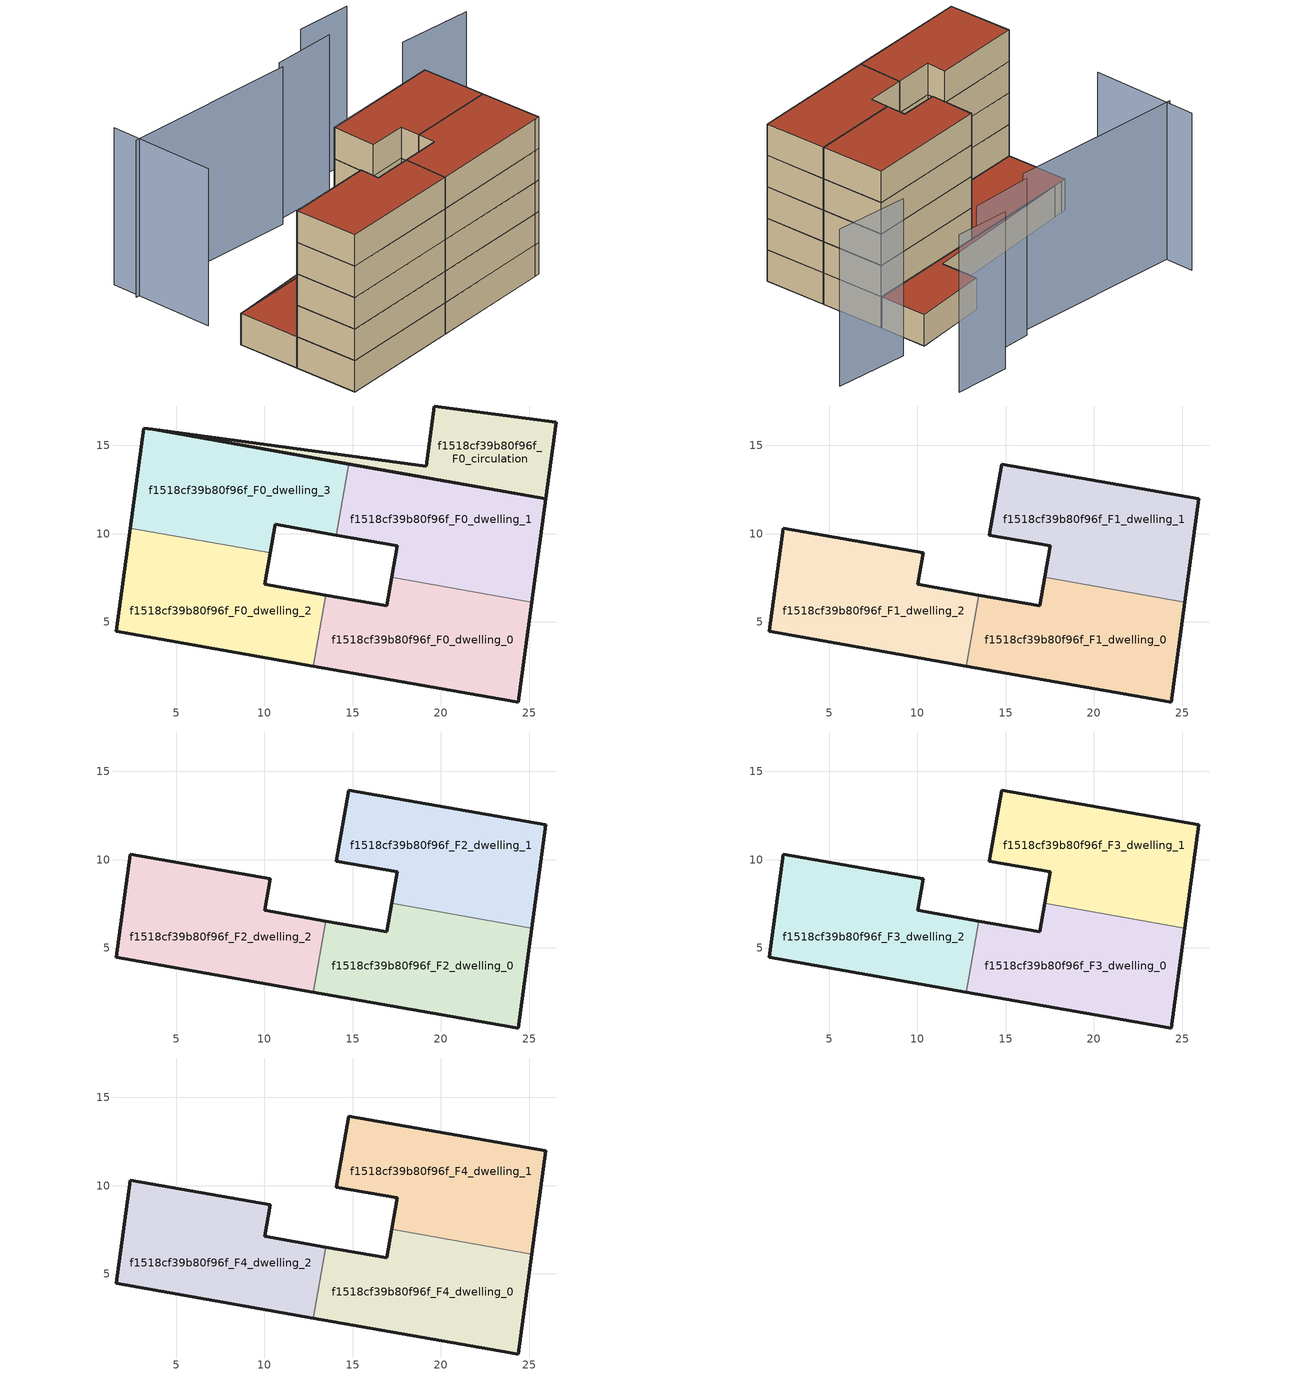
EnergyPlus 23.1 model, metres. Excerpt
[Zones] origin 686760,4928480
f1518cf39b80f96f_F0_dwelling_0
 floor ground (EU_floor_Construction): 24.39,0.47 25.15,6.13 17.21,7.53 16.93,5.91 13.48,6.52 12.77,2.5 23.93,0.53 z0
 wall outside (EU_wall_Construction): 13.48,6.52 16.93,5.91 17.21,7.53 / 25.15,6.13 24.39,0.47 23.93,0.53 12.77,2.5 z0:3
 wall to f1518cf39b80f96f_F0_dwelling_1 (EU_wall_Construction): 17.21,7.53 25.15,6.13 z0:3
 wall to f1518cf39b80f96f_F0_dwelling_2 (EU_wall_Construction): 12.77,2.5 13.48,6.52 z0:3
f1518cf39b80f96f_F0_dwelling_1
 floor ground (EU_floor_Construction): 25.15,6.13 25.94,11.98 14.79,13.95 14.08,9.92 17.53,9.31 17.21,7.53 z0
 wall outside (EU_wall_Construction): 14.79,13.95 25.94,11.98 25.15,6.13 / 17.21,7.53 17.53,9.31 14.08,9.92 z0:3
 wall to f1518cf39b80f96f_F0_dwelling_3 (EU_wall_Construction): 14.08,9.92 14.79,13.95 z0:3
f1518cf39b80f96f_F0_dwelling_2
 floor ground (EU_floor_Construction): 12.77,2.5 13.48,6.52 10.03,7.13 10.34,8.91 2.4,10.31 1.61,4.46 z0
 wall outside (EU_wall_Construction): 10.34,8.91 10.03,7.13 13.48,6.52 / 12.77,2.5 1.61,4.46 2.4,10.31 z0:3
 wall to f1518cf39b80f96f_F0_dwelling_3 (EU_wall_Construction): 2.4,10.31 10.34,8.91 z0:3
f1518cf39b80f96f_F0_dwelling_3
 floor ground (EU_floor_Construction): 14.08,9.92 14.79,13.95 3.67,15.91 3.17,15.98 2.4,10.31 10.34,8.91 10.63,10.53 z0
 wall outside (EU_wall_Construction): 14.08,9.92 10.63,10.53 10.34,8.91 / 2.4,10.31 3.17,15.98 3.67,15.91 14.79,13.95 z0:3
 roof outside (EU_roof_Construction): 14.79,13.95 14.08,9.92 10.63,10.53 10.34,8.91 2.4,10.31 3.17,15.98 3.67,15.91 z3
f1518cf39b80f96f_F0_circulation
 floor ground (EU_floor_Construction): 25.94,11.98 26.53,16.31 19.63,17.24 19.17,13.82 3.67,15.91 z0
 wall outside (EU_wall_Construction): 19.17,13.82 19.63,17.24 26.53,16.31 25.94,11.98 3.67,15.91 19.17,13.82 z0:3
 roof outside (EU_roof_Construction): 26.53,16.31 25.94,11.98 3.67,15.91 19.17,13.82 19.63,17.24 z3
f1518cf39b80f96f_F1_dwelling_0
 floor to f1518cf39b80f96f_F0_dwelling_0 (EU_floor_Construction): 24.39,0.47 25.15,6.13 17.21,7.53 16.93,5.91 13.48,6.52 12.77,2.5 23.93,0.53 z3
 wall outside (EU_wall_Construction): 13.48,6.52 16.93,5.91 17.21,7.53 / 25.15,6.13 24.39,0.47 23.93,0.53 12.77,2.5 z3:6
 wall to f1518cf39b80f96f_F1_dwelling_1 (EU_wall_Construction): 17.21,7.53 25.15,6.13 z3:6
 wall to f1518cf39b80f96f_F1_dwelling_2 (EU_wall_Construction): 12.77,2.5 13.48,6.52 z3:6
f1518cf39b80f96f_F1_dwelling_1
 floor to f1518cf39b80f96f_F0_dwelling_1 (EU_floor_Construction): 25.15,6.13 25.94,11.98 14.79,13.95 14.08,9.92 17.53,9.31 17.21,7.53 z3
 wall outside (EU_wall_Construction): 17.21,7.53 17.53,9.31 14.08,9.92 14.79,13.95 25.94,11.98 25.15,6.13 z3:6
f1518cf39b80f96f_F1_dwelling_2
 floor to f1518cf39b80f96f_F0_dwelling_2 (EU_floor_Construction): 12.77,2.5 13.48,6.52 10.03,7.13 10.34,8.91 2.4,10.31 1.61,4.46 z3
 wall outside (EU_wall_Construction): 12.77,2.5 1.61,4.46 2.4,10.31 10.34,8.91 10.03,7.13 13.48,6.52 z3:6
f1518cf39b80f96f_F2_dwelling_0
 floor to f1518cf39b80f96f_F1_dwelling_0 (EU_floor_Construction): 24.39,0.47 25.15,6.13 17.21,7.53 16.93,5.91 13.48,6.52 12.77,2.5 23.93,0.53 z6
 wall outside (EU_wall_Construction): 13.48,6.52 16.93,5.91 17.21,7.53 / 25.15,6.13 24.39,0.47 23.93,0.53 12.77,2.5 z6:9
 wall to f1518cf39b80f96f_F2_dwelling_1 (EU_wall_Construction): 17.21,7.53 25.15,6.13 z6:9
 wall to f1518cf39b80f96f_F2_dwelling_2 (EU_wall_Construction): 12.77,2.5 13.48,6.52 z6:9
f1518cf39b80f96f_F2_dwelling_1
 floor to f1518cf39b80f96f_F1_dwelling_1 (EU_floor_Construction): 25.15,6.13 25.94,11.98 14.79,13.95 14.08,9.92 17.53,9.31 17.21,7.53 z6
 wall outside (EU_wall_Construction): 17.21,7.53 17.53,9.31 14.08,9.92 14.79,13.95 25.94,11.98 25.15,6.13 z6:9
f1518cf39b80f96f_F2_dwelling_2
 floor to f1518cf39b80f96f_F1_dwelling_2 (EU_floor_Construction): 12.77,2.5 13.48,6.52 10.03,7.13 10.34,8.91 2.4,10.31 1.61,4.46 z6
 wall outside (EU_wall_Construction): 12.77,2.5 1.61,4.46 2.4,10.31 10.34,8.91 10.03,7.13 13.48,6.52 z6:9
f1518cf39b80f96f_F3_dwelling_0
 floor to f1518cf39b80f96f_F2_dwelling_0 (EU_floor_Construction): 24.39,0.47 25.15,6.13 17.21,7.53 16.93,5.91 13.48,6.52 12.77,2.5 23.93,0.53 z9
 wall outside (EU_wall_Construction): 13.48,6.52 16.93,5.91 17.21,7.53 / 25.15,6.13 24.39,0.47 23.93,0.53 12.77,2.5 z9:12
 wall to f1518cf39b80f96f_F3_dwelling_1 (EU_wall_Construction): 17.21,7.53 25.15,6.13 z9:12
 wall to f1518cf39b80f96f_F3_dwelling_2 (EU_wall_Construction): 12.77,2.5 13.48,6.52 z9:12
f1518cf39b80f96f_F3_dwelling_1
 floor to f1518cf39b80f96f_F2_dwelling_1 (EU_floor_Construction): 25.15,6.13 25.94,11.98 14.79,13.95 14.08,9.92 17.53,9.31 17.21,7.53 z9
 wall outside (EU_wall_Construction): 17.21,7.53 17.53,9.31 14.08,9.92 14.79,13.95 25.94,11.98 25.15,6.13 z9:12
f1518cf39b80f96f_F3_dwelling_2
 floor to f1518cf39b80f96f_F2_dwelling_2 (EU_floor_Construction): 12.77,2.5 13.48,6.52 10.03,7.13 10.34,8.91 2.4,10.31 1.61,4.46 z9
 wall outside (EU_wall_Construction): 12.77,2.5 1.61,4.46 2.4,10.31 10.34,8.91 10.03,7.13 13.48,6.52 z9:12
f1518cf39b80f96f_F4_dwelling_0
 floor to f1518cf39b80f96f_F3_dwelling_0 (EU_floor_Construction): 24.39,0.47 25.15,6.13 17.21,7.53 16.93,5.91 13.48,6.52 12.77,2.5 23.93,0.53 z12
 wall outside (EU_wall_Construction): 13.48,6.52 16.93,5.91 17.21,7.53 / 25.15,6.13 24.39,0.47 23.93,0.53 12.77,2.5 z12:15
 wall to f1518cf39b80f96f_F4_dwelling_1 (EU_wall_Construction): 17.21,7.53 25.15,6.13 z12:15
 wall to f1518cf39b80f96f_F4_dwelling_2 (EU_wall_Construction): 12.77,2.5 13.48,6.52 z12:15
 roof outside (EU_roof_Construction): 25.15,6.13 24.39,0.47 23.93,0.53 12.77,2.5 13.48,6.52 16.93,5.91 17.21,7.53 z15
f1518cf39b80f96f_F4_dwelling_1
 floor to f1518cf39b80f96f_F3_dwelling_1 (EU_floor_Construction): 25.15,6.13 25.94,11.98 14.79,13.95 14.08,9.92 17.53,9.31 17.21,7.53 z12
 wall outside (EU_wall_Construction): 17.21,7.53 17.53,9.31 14.08,9.92 14.79,13.95 25.94,11.98 25.15,6.13 z12:15
 roof outside (EU_roof_Construction): 25.94,11.98 25.15,6.13 17.21,7.53 17.53,9.31 14.08,9.92 14.79,13.95 z15
f1518cf39b80f96f_F4_dwelling_2
 floor to f1518cf39b80f96f_F3_dwelling_2 (EU_floor_Construction): 12.77,2.5 13.48,6.52 10.03,7.13 10.34,8.91 2.4,10.31 1.61,4.46 z12
 wall outside (EU_wall_Construction): 12.77,2.5 1.61,4.46 2.4,10.31 10.34,8.91 10.03,7.13 13.48,6.52 z12:15
 roof outside (EU_roof_Construction): 10.34,8.91 10.03,7.13 13.48,6.52 12.77,2.5 1.61,4.46 2.4,10.31 z15
shading: 35.14,13.41 28.61,15.55 / 5.86,29.31 4.35,19.69 / 31.09,22.19 26.24,23.68 / 26.65,21.27 21.01,22.67 / 20.58,22.1 5.14,26.84 z0:15
[Building]
EU S2 Campaign: North Axis=0; Terrain=City; Solar Distribution=FullExterior
[Site:Location]
Bologna: Latitude=44.5; Longitude=11.25; Time Zone=1; Elevation=37
[SizingPeriod:WeatherFileDays]
AnnualSizingPeriod: Begin Month=1; Begin Day of Month=1; End Month=12; End Day of Month=31; Day of Week for Start Day=Monday; Use Weather File Daylight Saving Period=No; Use Weather File Rain and Snow Indicators=No
[MATERIAL]
EU_InternalMass_Material: Roughness=MediumRough; Thickness=0.1; Conductivity=1; Density=1800; Specific Heat=900; Thermal Absorptance=0.9; Solar Absorptance=0.7; Visible Absorptance=0.7
[MATERIAL:NOMASS] Roughness=MediumRough; Thermal Absorptance=0.9; Solar Absorptance=0.7; Visible Absorptance=0.7
Name | Thermal Resistance
EU_wall_NoMass | 0.905828
EU_roof_NoMass | 0.37593
EU_floor_NoMass | 0.67114
[CONSTRUCTION]
EU_wall_Construction: EU_wall_NoMass
EU_roof_Construction: EU_roof_NoMass
EU_floor_Construction: EU_floor_NoMass
EU_InternalMass_Construction: EU_InternalMass_Material
[ZONE] Type=1; Multiplier=1; Ceiling Height=autocalculate; Floor Area=autocalculate; Part of Total Floor Area=Yes
Name | Volume
f1518cf39b80f96f_F0_dwelling_0 | 183.522
f1518cf39b80f96f_F1_dwelling_0; f1518cf39b80f96f_F2_dwelling_0; f1518cf39b80f96f_F3_dwelling_0; f1518cf39b80f96f_F4_dwelling_0 | 183.524
f1518cf39b80f96f_F0_dwelling_1; f1518cf39b80f96f_F1_dwelling_1; f1518cf39b80f96f_F2_dwelling_1; f1518cf39b80f96f_F3_dwelling_1; f1518cf39b80f96f_F4_dwelling_1 | 183.521
f1518cf39b80f96f_F0_dwelling_2; f1518cf39b80f96f_F1_dwelling_2; f1518cf39b80f96f_F2_dwelling_2; f1518cf39b80f96f_F3_dwelling_2; f1518cf39b80f96f_F4_dwelling_2 | 183.535
f1518cf39b80f96f_F0_dwelling_3 | 183.519
f1518cf39b80f96f_F0_circulation | 102.998
[INTERNALMASS] Construction=EU_InternalMass_Construction
Name | Zone or ZoneList | Surface Area
f1518cf39b80f96f_F0_dwelling_0_EU_InternalMass | f1518cf39b80f96f_F0_dwelling_0 | 61.1736
f1518cf39b80f96f_F0_dwelling_1_EU_InternalMass | f1518cf39b80f96f_F0_dwelling_1 | 61.1736
f1518cf39b80f96f_F0_dwelling_2_EU_InternalMass | f1518cf39b80f96f_F0_dwelling_2 | 61.1736
f1518cf39b80f96f_F0_dwelling_3_EU_InternalMass | f1518cf39b80f96f_F0_dwelling_3 | 61.1736
f1518cf39b80f96f_F1_dwelling_0_EU_InternalMass | f1518cf39b80f96f_F1_dwelling_0 | 223.076
f1518cf39b80f96f_F1_dwelling_1_EU_InternalMass | f1518cf39b80f96f_F1_dwelling_1 | 88.5578
f1518cf39b80f96f_F1_dwelling_2_EU_InternalMass | f1518cf39b80f96f_F1_dwelling_2 | 12.659
f1518cf39b80f96f_F2_dwelling_0_EU_InternalMass | f1518cf39b80f96f_F2_dwelling_0 | 223.076
f1518cf39b80f96f_F2_dwelling_1_EU_InternalMass | f1518cf39b80f96f_F2_dwelling_1 | 88.5578
f1518cf39b80f96f_F2_dwelling_2_EU_InternalMass | f1518cf39b80f96f_F2_dwelling_2 | 12.659
f1518cf39b80f96f_F3_dwelling_0_EU_InternalMass | f1518cf39b80f96f_F3_dwelling_0 | 223.076
f1518cf39b80f96f_F3_dwelling_1_EU_InternalMass | f1518cf39b80f96f_F3_dwelling_1 | 88.5578
f1518cf39b80f96f_F3_dwelling_2_EU_InternalMass | f1518cf39b80f96f_F3_dwelling_2 | 12.659
f1518cf39b80f96f_F4_dwelling_0_EU_InternalMass | f1518cf39b80f96f_F4_dwelling_0 | 223.076
f1518cf39b80f96f_F4_dwelling_1_EU_InternalMass | f1518cf39b80f96f_F4_dwelling_1 | 88.5578
f1518cf39b80f96f_F4_dwelling_2_EU_InternalMass | f1518cf39b80f96f_F4_dwelling_2 | 12.659
[OTHEREQUIPMENT] Fuel Type=Electricity; Design Level Calculation Method=Watts/Area; Power per Zone Floor Area=1; Fraction Latent=0; Fraction Radiant=0; Fraction Lost=0; Carbon Dioxide Generation Rate=0; EndUse Subcategory=EU_Step8_InternalGains
Name | Zone or ZoneList or Space or SpaceList | Schedule
EU_Step8_InternalGain_f1518cf39b80f96f_F0_dwelling_0_f000 | f1518cf39b80f96f_F0_dwelling_0 | EU_Step8_GainSchedule_f1518cf39b80f96f_F0_dwelling_0_f000
EU_Step8_InternalGain_f1518cf39b80f96f_F0_dwelling_1_f000 | f1518cf39b80f96f_F0_dwelling_1 | EU_Step8_GainSchedule_f1518cf39b80f96f_F0_dwelling_1_f000
EU_Step8_InternalGain_f1518cf39b80f96f_F0_dwelling_2_f000 | f1518cf39b80f96f_F0_dwelling_2 | EU_Step8_GainSchedule_f1518cf39b80f96f_F0_dwelling_2_f000
EU_Step8_InternalGain_f1518cf39b80f96f_F0_dwelling_3_f000 | f1518cf39b80f96f_F0_dwelling_3 | EU_Step8_GainSchedule_f1518cf39b80f96f_F0_dwelling_3_f000
EU_Step8_InternalGain_f1518cf39b80f96f_F1_dwelling_0_f000 | f1518cf39b80f96f_F1_dwelling_0 | EU_Step8_GainSchedule_f1518cf39b80f96f_F1_dwelling_0_f000
EU_Step8_InternalGain_f1518cf39b80f96f_F1_dwelling_1_f000 | f1518cf39b80f96f_F1_dwelling_1 | EU_Step8_GainSchedule_f1518cf39b80f96f_F1_dwelling_1_f000
EU_Step8_InternalGain_f1518cf39b80f96f_F1_dwelling_2_f000 | f1518cf39b80f96f_F1_dwelling_2 | EU_Step8_GainSchedule_f1518cf39b80f96f_F1_dwelling_2_f000
EU_Step8_InternalGain_f1518cf39b80f96f_F2_dwelling_0_f000 | f1518cf39b80f96f_F2_dwelling_0 | EU_Step8_GainSchedule_f1518cf39b80f96f_F2_dwelling_0_f000
EU_Step8_InternalGain_f1518cf39b80f96f_F2_dwelling_1_f000 | f1518cf39b80f96f_F2_dwelling_1 | EU_Step8_GainSchedule_f1518cf39b80f96f_F2_dwelling_1_f000
EU_Step8_InternalGain_f1518cf39b80f96f_F2_dwelling_2_f000 | f1518cf39b80f96f_F2_dwelling_2 | EU_Step8_GainSchedule_f1518cf39b80f96f_F2_dwelling_2_f000
EU_Step8_InternalGain_f1518cf39b80f96f_F3_dwelling_0_f000 | f1518cf39b80f96f_F3_dwelling_0 | EU_Step8_GainSchedule_f1518cf39b80f96f_F3_dwelling_0_f000
EU_Step8_InternalGain_f1518cf39b80f96f_F3_dwelling_1_f000 | f1518cf39b80f96f_F3_dwelling_1 | EU_Step8_GainSchedule_f1518cf39b80f96f_F3_dwelling_1_f000
EU_Step8_InternalGain_f1518cf39b80f96f_F3_dwelling_2_f000 | f1518cf39b80f96f_F3_dwelling_2 | EU_Step8_GainSchedule_f1518cf39b80f96f_F3_dwelling_2_f000
EU_Step8_InternalGain_f1518cf39b80f96f_F4_dwelling_0_f000 | f1518cf39b80f96f_F4_dwelling_0 | EU_Step8_GainSchedule_f1518cf39b80f96f_F4_dwelling_0_f000
EU_Step8_InternalGain_f1518cf39b80f96f_F4_dwelling_1_f000 | f1518cf39b80f96f_F4_dwelling_1 | EU_Step8_GainSchedule_f1518cf39b80f96f_F4_dwelling_1_f000
EU_Step8_InternalGain_f1518cf39b80f96f_F4_dwelling_2_f000 | f1518cf39b80f96f_F4_dwelling_2 | EU_Step8_GainSchedule_f1518cf39b80f96f_F4_dwelling_2_f000
[ZONEINFILTRATION:DESIGNFLOWRATE]
EU_Circulation_Infiltration_f1518cf39b80f96f_F0_circulation: Zone or ZoneList or Space or SpaceList=f1518cf39b80f96f_F0_circulation; Schedule=EU_AlwaysOn; Design Flow Rate Calculation Method=Flow/Area; Flow Rate per Floor Area=0.0005; Constant Term Coefficient=1; Temperature Term Coefficient=0; Velocity Term Coefficient=0; Velocity Squared Term Coefficient=0
[ZONEVENTILATION:DESIGNFLOWRATE] Schedule=EU_AlwaysOn; Design Flow Rate Calculation Method=AirChanges/Hour; Air Changes per Hour=0.73129; Ventilation Type=Natural; Fan Pressure Rise=0; Fan Total Efficiency=1; Constant Term Coefficient=1; Temperature Term Coefficient=0; Velocity Term Coefficient=0; Velocity Squared Term Coefficient=0; Minimum Indoor Temperature=-100; Maximum Indoor Temperature=100; Delta Temperature=-100; Minimum Outdoor Temperature=-100; Maximum Outdoor Temperature=100; Maximum Wind Speed=40
Name | Zone or ZoneList or Space or SpaceList
EU_ConstantAir_f1518cf39b80f96f_F0_dwelling_0 | f1518cf39b80f96f_F0_dwelling_0
EU_ConstantAir_f1518cf39b80f96f_F0_dwelling_1 | f1518cf39b80f96f_F0_dwelling_1
EU_ConstantAir_f1518cf39b80f96f_F0_dwelling_2 | f1518cf39b80f96f_F0_dwelling_2
EU_ConstantAir_f1518cf39b80f96f_F0_dwelling_3 | f1518cf39b80f96f_F0_dwelling_3
EU_ConstantAir_f1518cf39b80f96f_F1_dwelling_0 | f1518cf39b80f96f_F1_dwelling_0
EU_ConstantAir_f1518cf39b80f96f_F1_dwelling_1 | f1518cf39b80f96f_F1_dwelling_1
EU_ConstantAir_f1518cf39b80f96f_F1_dwelling_2 | f1518cf39b80f96f_F1_dwelling_2
EU_ConstantAir_f1518cf39b80f96f_F2_dwelling_0 | f1518cf39b80f96f_F2_dwelling_0
EU_ConstantAir_f1518cf39b80f96f_F2_dwelling_1 | f1518cf39b80f96f_F2_dwelling_1
EU_ConstantAir_f1518cf39b80f96f_F2_dwelling_2 | f1518cf39b80f96f_F2_dwelling_2
EU_ConstantAir_f1518cf39b80f96f_F3_dwelling_0 | f1518cf39b80f96f_F3_dwelling_0
EU_ConstantAir_f1518cf39b80f96f_F3_dwelling_1 | f1518cf39b80f96f_F3_dwelling_1
EU_ConstantAir_f1518cf39b80f96f_F3_dwelling_2 | f1518cf39b80f96f_F3_dwelling_2
EU_ConstantAir_f1518cf39b80f96f_F4_dwelling_0 | f1518cf39b80f96f_F4_dwelling_0
EU_ConstantAir_f1518cf39b80f96f_F4_dwelling_1 | f1518cf39b80f96f_F4_dwelling_1
EU_ConstantAir_f1518cf39b80f96f_F4_dwelling_2 | f1518cf39b80f96f_F4_dwelling_2
[HVACTEMPLATE:THERMOSTAT] Constant Heating Setpoint=20; Constant Cooling Setpoint=50
EU_HeatOnly_f1518cf39b80f96f_F0_dwelling_0; EU_HeatOnly_f1518cf39b80f96f_F0_dwelling_1; EU_HeatOnly_f1518cf39b80f96f_F0_dwelling_2; EU_HeatOnly_f1518cf39b80f96f_F0_dwelling_3; EU_HeatOnly_f1518cf39b80f96f_F1_dwelling_0; EU_HeatOnly_f1518cf39b80f96f_F1_dwelling_1; EU_HeatOnly_f1518cf39b80f96f_F1_dwelling_2; EU_HeatOnly_f1518cf39b80f96f_F2_dwelling_0; EU_HeatOnly_f1518cf39b80f96f_F2_dwelling_1; EU_HeatOnly_f1518cf39b80f96f_F2_dwelling_2; EU_HeatOnly_f1518cf39b80f96f_F3_dwelling_0; EU_HeatOnly_f1518cf39b80f96f_F3_dwelling_1; EU_HeatOnly_f1518cf39b80f96f_F3_dwelling_2; EU_HeatOnly_f1518cf39b80f96f_F4_dwelling_0; EU_HeatOnly_f1518cf39b80f96f_F4_dwelling_1; EU_HeatOnly_f1518cf39b80f96f_F4_dwelling_2
[HVACTEMPLATE:ZONE:IDEALLOADSAIRSYSTEM] System Availability Schedule=EU_AlwaysOn; Maximum Heating Supply Air Temperature=50; Minimum Cooling Supply Air Temperature=13; Maximum Heating Supply Air Humidity Ratio=0.0156; Minimum Cooling Supply Air Humidity Ratio=0.0077; Heating Limit=NoLimit; Cooling Limit=NoLimit; Heating Availability Schedule=EU_AlwaysOn; Cooling Availability Schedule=EU_CoolingOff; Dehumidification Control Type=ConstantSensibleHeatRatio; Cooling Sensible Heat Ratio=0.7; Dehumidification Setpoint=60; Humidification Control Type=None; Humidification Setpoint=30; Outdoor Air Method=None; Outdoor Air Flow Rate per Person=0.00944; Outdoor Air Flow Rate per Zone Floor Area=0; Outdoor Air Flow Rate per Zone=0; Demand Controlled Ventilation Type=None; Outdoor Air Economizer Type=NoEconomizer; Heat Recovery Type=None; Sensible Heat Recovery Effectiveness=0.7; Latent Heat Recovery Effectiveness=0.65
Name | Template Thermostat
f1518cf39b80f96f_F0_dwelling_0 | EU_HeatOnly_f1518cf39b80f96f_F0_dwelling_0
f1518cf39b80f96f_F0_dwelling_1 | EU_HeatOnly_f1518cf39b80f96f_F0_dwelling_1
f1518cf39b80f96f_F0_dwelling_2 | EU_HeatOnly_f1518cf39b80f96f_F0_dwelling_2
f1518cf39b80f96f_F0_dwelling_3 | EU_HeatOnly_f1518cf39b80f96f_F0_dwelling_3
f1518cf39b80f96f_F1_dwelling_0 | EU_HeatOnly_f1518cf39b80f96f_F1_dwelling_0
f1518cf39b80f96f_F1_dwelling_1 | EU_HeatOnly_f1518cf39b80f96f_F1_dwelling_1
f1518cf39b80f96f_F1_dwelling_2 | EU_HeatOnly_f1518cf39b80f96f_F1_dwelling_2
f1518cf39b80f96f_F2_dwelling_0 | EU_HeatOnly_f1518cf39b80f96f_F2_dwelling_0
f1518cf39b80f96f_F2_dwelling_1 | EU_HeatOnly_f1518cf39b80f96f_F2_dwelling_1
f1518cf39b80f96f_F2_dwelling_2 | EU_HeatOnly_f1518cf39b80f96f_F2_dwelling_2
f1518cf39b80f96f_F3_dwelling_0 | EU_HeatOnly_f1518cf39b80f96f_F3_dwelling_0
f1518cf39b80f96f_F3_dwelling_1 | EU_HeatOnly_f1518cf39b80f96f_F3_dwelling_1
f1518cf39b80f96f_F3_dwelling_2 | EU_HeatOnly_f1518cf39b80f96f_F3_dwelling_2
f1518cf39b80f96f_F4_dwelling_0 | EU_HeatOnly_f1518cf39b80f96f_F4_dwelling_0
f1518cf39b80f96f_F4_dwelling_1 | EU_HeatOnly_f1518cf39b80f96f_F4_dwelling_1
f1518cf39b80f96f_F4_dwelling_2 | EU_HeatOnly_f1518cf39b80f96f_F4_dwelling_2
[SIZING:ZONE] Zone Cooling Design Supply Air Temperature Input Method=SupplyAirTemperature; Zone Cooling Design Supply Air Temperature=13; Zone Heating Design Supply Air Temperature Input Method=SupplyAirTemperature; Zone Heating Design Supply Air Temperature=50; Zone Cooling Design Supply Air Humidity Ratio=0.008; Zone Heating Design Supply Air Humidity Ratio=0.008; Cooling Design Air Flow Method=DesignDay; Cooling Design Air Flow Rate=0; Cooling Minimum Air Flow per Zone Floor Area=0.000762; Cooling Minimum Air Flow=0; Cooling Minimum Air Flow Fraction=0.2; Heating Design Air Flow Method=DesignDay; Heating Design Air Flow Rate=0; Heating Maximum Air Flow per Zone Floor Area=0.002032; Heating Maximum Air Flow=0.141576; Heating Maximum Air Flow Fraction=0.3; Account for Dedicated Outdoor Air System=No; Dedicated Outdoor Air System Control Strategy=NeutralSupplyAir; Dedicated Outdoor Air Low Setpoint Temperature for Design=autosize; Dedicated Outdoor Air High Setpoint Temperature for Design=autosize; Zone Load Sizing Method=Sensible Load Only No Latent Load; Zone Latent Cooling Design Supply Air Humidity Ratio Input Method=HumidityRatioDifference; Zone Cooling Design Supply Air Humidity Ratio Difference=0.005; Zone Latent Heating Design Supply Air Humidity Ratio Input Method=HumidityRatioDifference; Zone Humidification Design Supply Air Humidity Ratio Difference=0.005
f1518cf39b80f96f_F0_dwelling_0; f1518cf39b80f96f_F0_dwelling_1; f1518cf39b80f96f_F0_dwelling_2; f1518cf39b80f96f_F0_dwelling_3; f1518cf39b80f96f_F1_dwelling_0; f1518cf39b80f96f_F1_dwelling_1; f1518cf39b80f96f_F1_dwelling_2; f1518cf39b80f96f_F2_dwelling_0; f1518cf39b80f96f_F2_dwelling_1; f1518cf39b80f96f_F2_dwelling_2; f1518cf39b80f96f_F3_dwelling_0; f1518cf39b80f96f_F3_dwelling_1; f1518cf39b80f96f_F3_dwelling_2; f1518cf39b80f96f_F4_dwelling_0; f1518cf39b80f96f_F4_dwelling_1; f1518cf39b80f96f_F4_dwelling_2
[SCHEDULE:CONSTANT]
Name | Hourly Value
EU_AlwaysOn | 1
EU_CoolingOff | 0
[SCHEDULE:FILE] Column Number=1; Rows to Skip at Top=0; Number of Hours of Data=8760; Column Separator=Comma; Interpolate to Timestep=No; Minutes per Item=60; Adjust Schedule for Daylight Savings=Yes
Name | File
EU_Step8_GainSchedule_f1518cf39b80f96f_F0_dwelling_0_f000 | ../../schedules/f1518cf39b80f96f/f1518cf39b80f96f_F0_dwelling_0_f000_gain.csv
EU_Step8_GainSchedule_f1518cf39b80f96f_F0_dwelling_1_f000 | ../../schedules/f1518cf39b80f96f/f1518cf39b80f96f_F0_dwelling_1_f000_gain.csv
EU_Step8_GainSchedule_f1518cf39b80f96f_F0_dwelling_2_f000 | ../../schedules/f1518cf39b80f96f/f1518cf39b80f96f_F0_dwelling_2_f000_gain.csv
EU_Step8_GainSchedule_f1518cf39b80f96f_F0_dwelling_3_f000 | ../../schedules/f1518cf39b80f96f/f1518cf39b80f96f_F0_dwelling_3_f000_gain.csv
EU_Step8_GainSchedule_f1518cf39b80f96f_F1_dwelling_0_f000 | ../../schedules/f1518cf39b80f96f/f1518cf39b80f96f_F1_dwelling_0_f000_gain.csv
EU_Step8_GainSchedule_f1518cf39b80f96f_F1_dwelling_1_f000 | ../../schedules/f1518cf39b80f96f/f1518cf39b80f96f_F1_dwelling_1_f000_gain.csv
EU_Step8_GainSchedule_f1518cf39b80f96f_F1_dwelling_2_f000 | ../../schedules/f1518cf39b80f96f/f1518cf39b80f96f_F1_dwelling_2_f000_gain.csv
EU_Step8_GainSchedule_f1518cf39b80f96f_F2_dwelling_0_f000 | ../../schedules/f1518cf39b80f96f/f1518cf39b80f96f_F2_dwelling_0_f000_gain.csv
EU_Step8_GainSchedule_f1518cf39b80f96f_F2_dwelling_1_f000 | ../../schedules/f1518cf39b80f96f/f1518cf39b80f96f_F2_dwelling_1_f000_gain.csv
EU_Step8_GainSchedule_f1518cf39b80f96f_F2_dwelling_2_f000 | ../../schedules/f1518cf39b80f96f/f1518cf39b80f96f_F2_dwelling_2_f000_gain.csv
EU_Step8_GainSchedule_f1518cf39b80f96f_F3_dwelling_0_f000 | ../../schedules/f1518cf39b80f96f/f1518cf39b80f96f_F3_dwelling_0_f000_gain.csv
EU_Step8_GainSchedule_f1518cf39b80f96f_F3_dwelling_1_f000 | ../../schedules/f1518cf39b80f96f/f1518cf39b80f96f_F3_dwelling_1_f000_gain.csv
EU_Step8_GainSchedule_f1518cf39b80f96f_F3_dwelling_2_f000 | ../../schedules/f1518cf39b80f96f/f1518cf39b80f96f_F3_dwelling_2_f000_gain.csv
EU_Step8_GainSchedule_f1518cf39b80f96f_F4_dwelling_0_f000 | ../../schedules/f1518cf39b80f96f/f1518cf39b80f96f_F4_dwelling_0_f000_gain.csv
EU_Step8_GainSchedule_f1518cf39b80f96f_F4_dwelling_1_f000 | ../../schedules/f1518cf39b80f96f/f1518cf39b80f96f_F4_dwelling_1_f000_gain.csv
EU_Step8_GainSchedule_f1518cf39b80f96f_F4_dwelling_2_f000 | ../../schedules/f1518cf39b80f96f/f1518cf39b80f96f_F4_dwelling_2_f000_gain.csv
